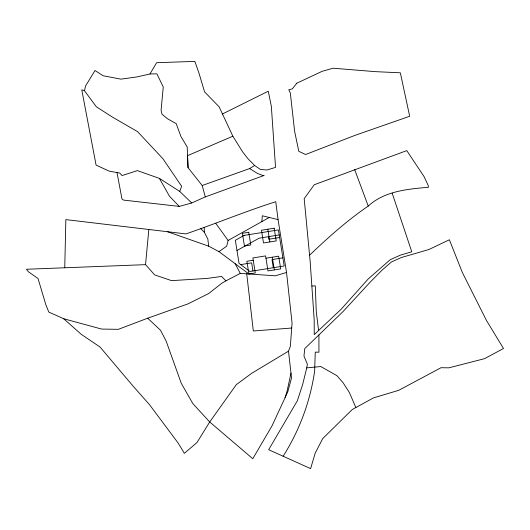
<?xml version="1.0" encoding="UTF-8"?>
<svg xmlns="http://www.w3.org/2000/svg" width="530" height="530" viewBox="0 0 530 530"><rect width="100%" height="100%" fill="white"/><g stroke="black" fill="none" stroke-linecap="round" stroke-linejoin="round"><path stroke-width="0.79" d="M64.753 267.769L65.853 219.606L185.937 233.915C215.975 223.554 245.403 211.384 275.746 201.718L278.071 219.606L286.538 272.453L292.07 323.088L290.341 346.375L288.499 351.171L291.533 377.943L287.777 391.842L272.056 425.802L252.784 458.715L209.708 421.966L192.787 403.535L181.267 383.283L166.208 341.24L160.557 330.303L147.678 318.212L118.336 329.329L101.627 329.07L63.706 318.755L48.806 312.084L45.805 304.624L38.041 278.522L28.223 271.632L26.5 269.253L145.545 264.649L154.647 274.891L171.574 280.642L207.025 278.429L221.633 276.448L225.932 280.867L240.269 273.387L275.342 275.812L286.538 272.453M261.88 221.6L262.304 215.776L278.071 219.606M145.545 264.649L148.824 229.49M290.996 373.173L287.028 391.378L285.08 397.666M306.744 367.88L307.393 364.309L303.968 355.975L304.79 348.568L342.83 311.786L369.874 282.47L381.892 270.32L391.392 261.972L401.356 257.52L428.856 249.537L449.38 239.765L462.392 272.586L486.507 320.544L503.5 348.508L484.433 358.704L448.844 367.833L441.02 367.714L398.792 390.299L373.478 397.891L352.311 409.471L322.677 438.635L315.178 453.216L310.613 468.613L268.664 449.718L297.35 400.759L302.63 384.588L306.744 367.88L320.769 366.541L336.934 375.677L343.135 382.819L349.356 392.465L355.855 407.537M191.734 202.977L179.743 191.423L181.611 186.209L162.816 158.602L137.575 131.645L112.36 117.05L96.334 106.782L84.456 90.69L85.582 85.953L95.009 70.503L103.039 75.73L120.953 79.142L136.621 76.976L149.99 73.981L156.9 73.822L163.26 87.006L161.08 110.266L161.961 114.149L167.341 118.647L176.205 123.656L180.909 136.468L187.203 146.989L188.037 167.666L202.195 185.507L205.296 196.915L191.734 202.977L179.299 206.402L123.53 200.095L121.953 198.929L117.004 172.541M269.28 217.472L228.125 240.448L226.674 246.192L218.95 251.631L208.661 246.159L167.506 231.716M149.99 73.981L156.602 62.712L194.868 61.387L199.048 73.379L204.58 91.882L219.148 106.848L232.849 136.203L242.687 151.971L247.868 158.616L254.638 165.479L260.462 169.474L266.954 169.998L275.54 167.387L271.347 106.351L268.273 91.22L222.368 114.023M283.106 456.224L283.841 455.124A217.684 217.684 0 0 0 305.737 408.63A218.095 218.095 0 0 0 314.641 371.086L315.257 352.152L318.941 352.198L318.914 334.907M309.58 255.202C328.063 237.573 347.077 220.526 368.244 206.09C384.455 191.072 407.53 189.111 428.505 187.256L428.147 185.334L424.053 176.589L406.775 150.613L314.244 184.745L304.18 198.644L310.07 260.336L314.197 319.782L314.224 334.642L341.221 309.149L368.184 278.999L390.199 259.713L400.607 255.056L411.783 251.803L392.18 193.172M202.195 185.507L249.623 168.566L254.638 165.479M288.499 351.171L251.591 373.365L236.274 384.681L209.708 421.966L196.968 442.557L184.38 453.329L178.093 442.994L149.685 404.893L132.599 385.555L100.018 346.998L81.309 334.384L63.706 318.755M225.932 280.867L222.083 283.033L208.654 293.547L188.117 303.836L147.678 318.212M236.983 250.531L259.11 238.175L279.224 234.949M232.849 136.203L187.554 155.661L188.037 167.666M205.296 196.915L264.145 175.443L262.82 175.476L257.481 173.442L249.623 168.566M279.635 237.5L268.736 239.249L268.332 236.698M253.241 260.25L246.881 261.27L248.921 273.983L255.274 272.97L252.87 257.944L265.583 255.91L267.988 270.929L280.701 268.889L278.667 256.175L265.954 258.216M240.666 264.616L251.657 262.853L252.956 270.969M282.894 257.845L271.996 259.594L273.301 267.71M291.705 328.03L253.327 330.985L246.728 273.831M311.852 286.048L315.304 285.849L316.251 311.474L318.603 330.508M84.456 90.69L81.772 89.828L96.089 165.121L109.253 171.157L119.72 173.025L122.046 175.569L137.396 170.614L159.411 178.391L179.743 191.423M218.95 251.631L248.921 273.983M179.299 206.402L169.514 196.299L159.411 178.391M200.578 228.364L204.494 232.524L207.833 239.003L208.661 246.159M215.763 223.315L228.125 240.448M235.207 263.755L240.269 273.387M354.696 169.646L368.244 206.09M267.829 229.225L269.863 241.938M272.307 257.196L274.348 269.909M204.156 227.648L204.494 232.524M296.74 83.236L292.348 88.881L288.764 89.769L290.327 93.041L294.607 131.208L298.787 151.302L305.578 154.522L354.974 135.369L409.677 116.269L400.335 72.809L375.286 71.643L333.045 68.218L322.167 71.311L296.74 83.236M244.078 235.406L235.34 240.282L239.05 263.403L249.855 271.466L284.193 265.967L278.416 229.901L244.078 235.406M248.756 232.286L242.395 233.299L244.436 246.013L250.796 244.999L248.756 232.286M274.182 228.205L261.469 230.245L263.509 242.959L276.223 240.918L274.182 228.205"/></g></svg>
